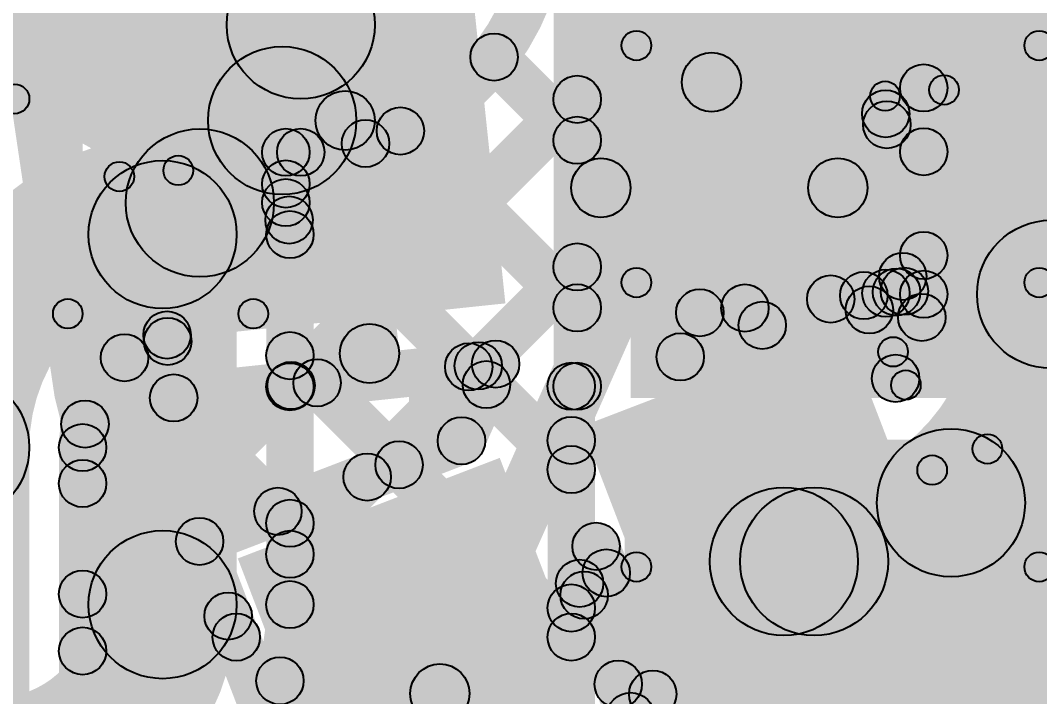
# Model space of a CAD drawing. Header units: millimetres. Extents: x -2.17 to 2.17, y -2.17 to 2.17.
# Drawn here: x -0.837 to -0.6649, y -0.215 to -0.1009 of the extents above; entities that cross this region are included whole.
import ezdxf

# ---------------------------------------------------------------- set-up
doc = ezdxf.new("R2010")
doc.units = ezdxf.units.MM
doc.header["$MEASUREMENT"] = 0
for name, color, linetype in [('BottomLayer', 5, 'Continuous'), ('BottomOverlay', 54, 'Continuous'), ('BottomPaste', 16, 'Continuous'), ('BottomSolder', 6, 'Continuous'), ('Mechanical2', 216, 'Continuous'), ('TopLayer', 1, 'Continuous'), ('TopOverlay', 2, 'Continuous'), ('TopPaste', 8, 'Continuous'), ('TopSolder', 216, 'Continuous')]:
    doc.layers.add(name, color=color, linetype=linetype)

# ---------------------------------------------------------------- blocks, each defined once
blk = doc.blocks.new('WS2812B_M____2')
at = {"layer": 'TopLayer'}
for points in [[(-0.09409, 0.05079), (-0.03504, 0.05079), (-0.03504, 0.01142), (-0.09409, 0.01142)], [(-0.09409, -0.01142), (-0.03504, -0.01142), (-0.03504, -0.05079), (-0.09409, -0.05079)]]:
    blk.add_hatch(color=1, dxfattribs=at).paths.add_polyline_path(points)
at = {"layer": 'TopOverlay'}
h = blk.add_hatch(color=2, dxfattribs=at)
edge = h.paths.add_edge_path()
edge.add_arc((-0.07, 0.07), 0.0025, 0, 360)
h = blk.add_hatch(color=2, dxfattribs=at)
edge = h.paths.add_edge_path()
edge.add_arc((-0.07, 0.07), 0.0025, 0, 360)
for points in [[(-0.07, 0.0675), (-0.07, 0.0725), (0.07, 0.0725), (0.07, 0.0675)], [(-0.0675, 0.06), (-0.0725, 0.06), (-0.0725, 0.07), (-0.0675, 0.07)]]:
    blk.add_hatch(color=2, dxfattribs=at).paths.add_polyline_path(points)
h = blk.add_hatch(color=2, dxfattribs=at)
edge = h.paths.add_edge_path()
edge.add_arc((-0.091, 0.061), 0.0025, 0, 360)
h = blk.add_hatch(color=2, dxfattribs=at)
edge = h.paths.add_edge_path()
edge.add_arc((-0.085, 0.061), 0.0025, 0, 360)
h = blk.add_hatch(color=2, dxfattribs=at)
edge = h.paths.add_edge_path()
edge.add_arc((-0.07, 0.06), 0.0025, 0, 360)
at = {"layer": 'TopPaste'}
for points in [[(-0.09409, 0.05079), (-0.03504, 0.05079), (-0.03504, 0.01142), (-0.09409, 0.01142)], [(-0.09409, -0.01142), (-0.03504, -0.01142), (-0.03504, -0.05079), (-0.09409, -0.05079)]]:
    blk.add_hatch(color=8, dxfattribs=at).paths.add_polyline_path(points)
at = {"layer": 'TopSolder'}
for points in [[(-0.09809, 0.05479), (-0.03104, 0.05479), (-0.03104, 0.00742), (-0.09809, 0.00742)], [(-0.09809, -0.00742), (-0.03104, -0.00742), (-0.03104, -0.05479), (-0.09809, -0.05479)]]:
    blk.add_hatch(color=216, dxfattribs=at).paths.add_polyline_path(points)
at = {"layer": 'TopOverlay', "const_width": 0.005}
blk.add_lwpolyline([(-0.085, 0.061, 1), (-0.091, 0.061, 1)], format="xyb", close=True, dxfattribs=at)
at = {"layer": 'TopOverlay'}
for centre in [(-0.07, 0.07), (-0.07, 0.07), (-0.091, 0.061), (-0.085, 0.061), (-0.07, 0.06)]:
    blk.add_circle(centre, 0.0025, dxfattribs=at)
blk = doc.blocks.new('WS2812B_M____244')
at = {"layer": 'TopLayer'}
for points in [[(-0.09409, 0.05079), (-0.03504, 0.05079), (-0.03504, 0.01142), (-0.09409, 0.01142)], [(0.03504, 0.05079), (0.09409, 0.05079), (0.09409, 0.01142), (0.03504, 0.01142)], [(-0.09409, -0.01142), (-0.03504, -0.01142), (-0.03504, -0.05079), (-0.09409, -0.05079)], [(0.03504, -0.01142), (0.09409, -0.01142), (0.09409, -0.05079), (0.03504, -0.05079)]]:
    blk.add_hatch(color=1, dxfattribs=at).paths.add_polyline_path(points)
at = {"layer": 'TopOverlay'}
h = blk.add_hatch(color=2, dxfattribs=at)
edge = h.paths.add_edge_path()
edge.add_arc((-0.07, 0.07), 0.0025, 0, 360)
h = blk.add_hatch(color=2, dxfattribs=at)
edge = h.paths.add_edge_path()
edge.add_arc((-0.07, 0.07), 0.0025, 0, 360)
for points in [[(-0.07, 0.0675), (-0.07, 0.0725), (0.07, 0.0725), (0.07, 0.0675)], [(-0.0675, 0.06), (-0.0725, 0.06), (-0.0725, 0.07), (-0.0675, 0.07)], [(0.0725, 0.06), (0.0675, 0.06), (0.0675, 0.07), (0.0725, 0.07)], [(-0.0675, -0.07), (-0.0725, -0.07), (-0.0725, -0.06), (-0.0675, -0.06)], [(0.0725, -0.07), (0.0675, -0.07), (0.0675, -0.06), (0.0725, -0.06)], [(-0.07, -0.0725), (-0.07, -0.0675), (0.07, -0.0675), (0.07, -0.0725)]]:
    blk.add_hatch(color=2, dxfattribs=at).paths.add_polyline_path(points)
h = blk.add_hatch(color=2, dxfattribs=at)
edge = h.paths.add_edge_path()
edge.add_arc((0.07, 0.07), 0.0025, 0, 360)
h = blk.add_hatch(color=2, dxfattribs=at)
edge = h.paths.add_edge_path()
edge.add_arc((0.07, 0.07), 0.0025, 0, 360)
h = blk.add_hatch(color=2, dxfattribs=at)
edge = h.paths.add_edge_path()
edge.add_arc((-0.091, 0.061), 0.0025, 0, 360)
h = blk.add_hatch(color=2, dxfattribs=at)
edge = h.paths.add_edge_path()
edge.add_arc((-0.085, 0.061), 0.0025, 0, 360)
h = blk.add_hatch(color=2, dxfattribs=at)
edge = h.paths.add_edge_path()
edge.add_arc((-0.07, 0.06), 0.0025, 0, 360)
h = blk.add_hatch(color=2, dxfattribs=at)
edge = h.paths.add_edge_path()
edge.add_arc((0.07, 0.06), 0.0025, 0, 360)
h = blk.add_hatch(color=2, dxfattribs=at)
edge = h.paths.add_edge_path()
edge.add_arc((-0.07, -0.06), 0.0025, 0, 360)
h = blk.add_hatch(color=2, dxfattribs=at)
edge = h.paths.add_edge_path()
edge.add_arc((0.07, -0.06), 0.0025, 0, 360)
h = blk.add_hatch(color=2, dxfattribs=at)
edge = h.paths.add_edge_path()
edge.add_arc((-0.07, -0.07), 0.0025, 0, 360)
h = blk.add_hatch(color=2, dxfattribs=at)
edge = h.paths.add_edge_path()
edge.add_arc((-0.07, -0.07), 0.0025, 0, 360)
h = blk.add_hatch(color=2, dxfattribs=at)
edge = h.paths.add_edge_path()
edge.add_arc((0.07, -0.07), 0.0025, 0, 360)
h = blk.add_hatch(color=2, dxfattribs=at)
edge = h.paths.add_edge_path()
edge.add_arc((0.07, -0.07), 0.0025, 0, 360)
at = {"layer": 'TopPaste'}
for points in [[(-0.09409, 0.05079), (-0.03504, 0.05079), (-0.03504, 0.01142), (-0.09409, 0.01142)], [(0.03504, 0.05079), (0.09409, 0.05079), (0.09409, 0.01142), (0.03504, 0.01142)], [(-0.09409, -0.01142), (-0.03504, -0.01142), (-0.03504, -0.05079), (-0.09409, -0.05079)], [(0.03504, -0.01142), (0.09409, -0.01142), (0.09409, -0.05079), (0.03504, -0.05079)]]:
    blk.add_hatch(color=8, dxfattribs=at).paths.add_polyline_path(points)
at = {"layer": 'TopSolder'}
for points in [[(-0.09809, 0.05479), (-0.03104, 0.05479), (-0.03104, 0.00742), (-0.09809, 0.00742)], [(0.03104, 0.05479), (0.09809, 0.05479), (0.09809, 0.00742), (0.03104, 0.00742)], [(-0.09809, -0.00742), (-0.03104, -0.00742), (-0.03104, -0.05479), (-0.09809, -0.05479)], [(0.03104, -0.00742), (0.09809, -0.00742), (0.09809, -0.05479), (0.03104, -0.05479)]]:
    blk.add_hatch(color=216, dxfattribs=at).paths.add_polyline_path(points)
at = {"layer": 'TopOverlay', "const_width": 0.005}
blk.add_lwpolyline([(-0.085, 0.061, 1), (-0.091, 0.061, 1)], format="xyb", close=True, dxfattribs=at)
at = {"layer": 'TopOverlay'}
for centre in [(-0.07, 0.07), (-0.07, 0.07), (0.07, 0.07), (0.07, 0.07), (-0.091, 0.061), (-0.085, 0.061), (-0.07, 0.06), (0.07, 0.06), (-0.07, -0.06), (0.07, -0.06), (-0.07, -0.07), (-0.07, -0.07), (0.07, -0.07), (0.07, -0.07)]:
    blk.add_circle(centre, 0.0025, dxfattribs=at)
blk = doc.blocks.new('HCB1005MF_100T25_B_274')
at = {"layer": 'BottomLayer'}
for points in [[(-0.02756, 0.01181), (-0.00787, 0.01181), (-0.00787, -0.01181), (-0.02756, -0.01181)], [(0.00787, 0.01181), (0.02756, 0.01181), (0.02756, -0.01181), (0.00787, -0.01181)]]:
    blk.add_hatch(color=5, dxfattribs=at).paths.add_polyline_path(points)
at = {"layer": 'BottomOverlay'}
h = blk.add_hatch(color=54, dxfattribs=at)
edge = h.paths.add_edge_path()
edge.add_arc((-0.03108, 0.016), 0.0025, 0, 360)
h = blk.add_hatch(color=54, dxfattribs=at)
edge = h.paths.add_edge_path()
edge.add_arc((-0.03108, 0.016), 0.0025, 0, 360)
for points in [[(-0.03108, 0.0135), (-0.03108, 0.0185), (0.03128, 0.0185), (0.03128, 0.0135)], [(-0.03358, 0.016), (-0.02858, 0.016), (-0.02858, -0.01531), (-0.03358, -0.01531)], [(0.02878, 0.016), (0.03378, 0.016), (0.03378, -0.01531), (0.02878, -0.01531)], [(-0.03108, -0.01781), (-0.03108, -0.01281), (0.03128, -0.01281), (0.03128, -0.01781)]]:
    blk.add_hatch(color=54, dxfattribs=at).paths.add_polyline_path(points)
h = blk.add_hatch(color=54, dxfattribs=at)
edge = h.paths.add_edge_path()
edge.add_arc((0.03128, 0.016), 0.0025, 0, 360)
h = blk.add_hatch(color=54, dxfattribs=at)
edge = h.paths.add_edge_path()
edge.add_arc((0.03128, 0.016), 0.0025, 0, 360)
h = blk.add_hatch(color=54, dxfattribs=at)
edge = h.paths.add_edge_path()
edge.add_arc((-0.03108, -0.01531), 0.0025, 0, 360)
h = blk.add_hatch(color=54, dxfattribs=at)
edge = h.paths.add_edge_path()
edge.add_arc((-0.03108, -0.01531), 0.0025, 0, 360)
h = blk.add_hatch(color=54, dxfattribs=at)
edge = h.paths.add_edge_path()
edge.add_arc((0.03128, -0.01531), 0.0025, 0, 360)
h = blk.add_hatch(color=54, dxfattribs=at)
edge = h.paths.add_edge_path()
edge.add_arc((0.03128, -0.01531), 0.0025, 0, 360)
at = {"layer": 'BottomPaste'}
for points in [[(-0.02756, 0.01181), (-0.00787, 0.01181), (-0.00787, -0.01181), (-0.02756, -0.01181)], [(0.00787, 0.01181), (0.02756, 0.01181), (0.02756, -0.01181), (0.00787, -0.01181)]]:
    blk.add_hatch(color=16, dxfattribs=at).paths.add_polyline_path(points)
at = {"layer": 'BottomSolder'}
for points in [[(-0.03156, 0.01581), (-0.00387, 0.01581), (-0.00387, -0.01581), (-0.03156, -0.01581)], [(0.00387, 0.01581), (0.03156, 0.01581), (0.03156, -0.01581), (0.00387, -0.01581)]]:
    blk.add_hatch(color=6, dxfattribs=at).paths.add_polyline_path(points)
at = {"layer": 'BottomOverlay'}
for centre in [(-0.03108, 0.016), (-0.03108, 0.016), (0.03128, 0.016), (0.03128, 0.016), (-0.03108, -0.01531), (-0.03108, -0.01531), (0.03128, -0.01531), (0.03128, -0.01531)]:
    blk.add_circle(centre, 0.0025, dxfattribs=at)
blk = doc.blocks.new('C__0402_B_445')
at = {"layer": 'BottomLayer'}
for points in [[(-0.0095, 0.0125), (-0.0095, -0.0125), (-0.0275, -0.0125), (-0.0275, 0.0125)], [(0.0275, 0.0125), (0.0275, -0.0125), (0.0095, -0.0125), (0.0095, 0.0125)]]:
    blk.add_hatch(color=5, dxfattribs=at).paths.add_polyline_path(points)
at = {"layer": 'BottomOverlay'}
h = blk.add_hatch(color=54, dxfattribs=at)
edge = h.paths.add_edge_path()
edge.add_arc((-0.031, 0.016), 0.0025, 0, 360)
h = blk.add_hatch(color=54, dxfattribs=at)
edge = h.paths.add_edge_path()
edge.add_arc((-0.031, 0.016), 0.0025, 0, 360)
for points in [[(-0.031, 0.0135), (-0.031, 0.0185), (-0.011, 0.0185), (-0.011, 0.0135)], [(0.011, 0.0135), (0.011, 0.0185), (0.031, 0.0185), (0.031, 0.0135)], [(-0.0335, 0.016), (-0.0285, 0.016), (-0.0285, -0.016), (-0.0335, -0.016)], [(0.0285, 0.016), (0.0335, 0.016), (0.0335, -0.016), (0.0285, -0.016)], [(-0.031, -0.0185), (-0.031, -0.0135), (-0.011, -0.0135), (-0.011, -0.0185)], [(0.011, -0.0185), (0.011, -0.0135), (0.031, -0.0135), (0.031, -0.0185)]]:
    blk.add_hatch(color=54, dxfattribs=at).paths.add_polyline_path(points)
h = blk.add_hatch(color=54, dxfattribs=at)
edge = h.paths.add_edge_path()
edge.add_arc((-0.011, 0.016), 0.0025, 0, 360)
h = blk.add_hatch(color=54, dxfattribs=at)
edge = h.paths.add_edge_path()
edge.add_arc((0.011, 0.016), 0.0025, 0, 360)
h = blk.add_hatch(color=54, dxfattribs=at)
edge = h.paths.add_edge_path()
edge.add_arc((0.031, 0.016), 0.0025, 0, 360)
h = blk.add_hatch(color=54, dxfattribs=at)
edge = h.paths.add_edge_path()
edge.add_arc((0.031, 0.016), 0.0025, 0, 360)
h = blk.add_hatch(color=54, dxfattribs=at)
edge = h.paths.add_edge_path()
edge.add_arc((-0.031, -0.016), 0.0025, 0, 360)
h = blk.add_hatch(color=54, dxfattribs=at)
edge = h.paths.add_edge_path()
edge.add_arc((-0.031, -0.016), 0.0025, 0, 360)
h = blk.add_hatch(color=54, dxfattribs=at)
edge = h.paths.add_edge_path()
edge.add_arc((-0.011, -0.016), 0.0025, 0, 360)
h = blk.add_hatch(color=54, dxfattribs=at)
edge = h.paths.add_edge_path()
edge.add_arc((0.011, -0.016), 0.0025, 0, 360)
h = blk.add_hatch(color=54, dxfattribs=at)
edge = h.paths.add_edge_path()
edge.add_arc((0.031, -0.016), 0.0025, 0, 360)
h = blk.add_hatch(color=54, dxfattribs=at)
edge = h.paths.add_edge_path()
edge.add_arc((0.031, -0.016), 0.0025, 0, 360)
at = {"layer": 'BottomPaste'}
for points in [[(-0.0095, 0.0125), (-0.0095, -0.0125), (-0.0275, -0.0125), (-0.0275, 0.0125)], [(0.0275, 0.0125), (0.0275, -0.0125), (0.0095, -0.0125), (0.0095, 0.0125)]]:
    blk.add_hatch(color=16, dxfattribs=at).paths.add_polyline_path(points)
at = {"layer": 'BottomSolder'}
for points in [[(-0.00714, 0.01486), (-0.00714, -0.01486), (-0.02986, -0.01486), (-0.02986, 0.01486)], [(0.02986, 0.01486), (0.02986, -0.01486), (0.00714, -0.01486), (0.00714, 0.01486)]]:
    blk.add_hatch(color=6, dxfattribs=at).paths.add_polyline_path(points)
at = {"layer": 'BottomOverlay'}
for centre in [(-0.031, 0.016), (-0.031, 0.016), (-0.011, 0.016), (0.011, 0.016), (0.031, 0.016), (0.031, 0.016), (-0.031, -0.016), (-0.031, -0.016), (-0.011, -0.016), (0.011, -0.016), (0.031, -0.016), (0.031, -0.016)]:
    blk.add_circle(centre, 0.0025, dxfattribs=at)
blk = doc.blocks.new('C__0805_B_459')
at = {"layer": 'BottomLayer'}
for points in [[(-0.06, 0.03), (-0.02, 0.03), (-0.02, -0.03), (-0.06, -0.03)], [(0.02, 0.03), (0.06, 0.03), (0.06, -0.03), (0.02, -0.03)]]:
    blk.add_hatch(color=5, dxfattribs=at).paths.add_polyline_path(points)
at = {"layer": 'BottomOverlay'}
h = blk.add_hatch(color=54, dxfattribs=at)
edge = h.paths.add_edge_path()
edge.add_arc((-0.064, 0.034), 0.0025, 0, 360)
h = blk.add_hatch(color=54, dxfattribs=at)
edge = h.paths.add_edge_path()
edge.add_arc((-0.064, 0.034), 0.0025, 0, 360)
for points in [[(-0.024, 0.0365), (-0.024, 0.0315), (-0.064, 0.0315), (-0.064, 0.0365)], [(0.064, 0.0365), (0.064, 0.0315), (0.024, 0.0315), (0.024, 0.0365)], [(-0.0615, -0.034), (-0.0665, -0.034), (-0.0665, 0.034), (-0.0615, 0.034)], [(0.0665, -0.034), (0.0615, -0.034), (0.0615, 0.034), (0.0665, 0.034)], [(-0.024, -0.0315), (-0.024, -0.0365), (-0.064, -0.0365), (-0.064, -0.0315)], [(0.064, -0.0315), (0.064, -0.0365), (0.024, -0.0365), (0.024, -0.0315)]]:
    blk.add_hatch(color=54, dxfattribs=at).paths.add_polyline_path(points)
h = blk.add_hatch(color=54, dxfattribs=at)
edge = h.paths.add_edge_path()
edge.add_arc((-0.024, 0.034), 0.0025, 0, 360)
h = blk.add_hatch(color=54, dxfattribs=at)
edge = h.paths.add_edge_path()
edge.add_arc((0.024, 0.034), 0.0025, 0, 360)
h = blk.add_hatch(color=54, dxfattribs=at)
edge = h.paths.add_edge_path()
edge.add_arc((0.064, 0.034), 0.0025, 0, 360)
h = blk.add_hatch(color=54, dxfattribs=at)
edge = h.paths.add_edge_path()
edge.add_arc((0.064, 0.034), 0.0025, 0, 360)
h = blk.add_hatch(color=54, dxfattribs=at)
edge = h.paths.add_edge_path()
edge.add_arc((-0.064, -0.034), 0.0025, 0, 360)
h = blk.add_hatch(color=54, dxfattribs=at)
edge = h.paths.add_edge_path()
edge.add_arc((-0.064, -0.034), 0.0025, 0, 360)
h = blk.add_hatch(color=54, dxfattribs=at)
edge = h.paths.add_edge_path()
edge.add_arc((-0.024, -0.034), 0.0025, 0, 360)
h = blk.add_hatch(color=54, dxfattribs=at)
edge = h.paths.add_edge_path()
edge.add_arc((0.024, -0.034), 0.0025, 0, 360)
h = blk.add_hatch(color=54, dxfattribs=at)
edge = h.paths.add_edge_path()
edge.add_arc((0.064, -0.034), 0.0025, 0, 360)
h = blk.add_hatch(color=54, dxfattribs=at)
edge = h.paths.add_edge_path()
edge.add_arc((0.064, -0.034), 0.0025, 0, 360)
at = {"layer": 'BottomPaste'}
for points in [[(-0.06, 0.03), (-0.02, 0.03), (-0.02, -0.03), (-0.06, -0.03)], [(0.02, 0.03), (0.06, 0.03), (0.06, -0.03), (0.02, -0.03)]]:
    blk.add_hatch(color=16, dxfattribs=at).paths.add_polyline_path(points)
at = {"layer": 'BottomSolder'}
for points in [[(-0.06276, 0.03276), (-0.01724, 0.03276), (-0.01724, -0.03276), (-0.06276, -0.03276)], [(0.01724, 0.03276), (0.06276, 0.03276), (0.06276, -0.03276), (0.01724, -0.03276)]]:
    blk.add_hatch(color=6, dxfattribs=at).paths.add_polyline_path(points)
at = {"layer": 'BottomOverlay'}
for centre in [(-0.064, 0.034), (-0.064, 0.034), (-0.024, 0.034), (0.024, 0.034), (0.064, 0.034), (0.064, 0.034), (-0.064, -0.034), (-0.064, -0.034), (-0.024, -0.034), (0.024, -0.034), (0.064, -0.034), (0.064, -0.034)]:
    blk.add_circle(centre, 0.0025, dxfattribs=at)

msp = doc.modelspace()

# ---------------------------------------------------------------- hatches: boundary and pattern name
at = {"layer": 'BottomLayer'}
for points in [[(-0.854, -0.11411), (-0.854, -0.08911), (-0.78968, -0.08911), (-0.78968, -0.11411)], [(-0.739, -0.16261), (-0.747, -0.16261), (-0.747, -0.0951), (-0.739, -0.0951)], [(-0.739, -0.16261), (-0.747, -0.16261), (-0.747, -0.0951), (-0.739, -0.0951)], [(-0.734, -0.16461), (-0.386, -0.16461), (-0.386, -0.09561), (-0.734, -0.09561)], [(-0.75987, -0.10987), (-0.75421, -0.10422), (-0.74017, -0.11826), (-0.74583, -0.12392)], [(-0.78867, -0.16551), (-0.79433, -0.15985), (-0.74583, -0.11135), (-0.74017, -0.11701)], [(-0.77568, -0.12235), (-0.77003, -0.11669), (-0.74017, -0.14654), (-0.74583, -0.1522)], [(-0.78881, -0.13736), (-0.79447, -0.13171), (-0.78156, -0.1188), (-0.77591, -0.12446)], [(-0.78819, -0.1316), (-0.79619, -0.1316), (-0.79619, -0.12311), (-0.78819, -0.12311)], [(-0.739, -0.1341), (-0.739, -0.1241), (-0.699, -0.1241), (-0.699, -0.1341)], [(-0.79502, -0.1313), (-0.78936, -0.12564), (-0.74117, -0.17383), (-0.74683, -0.17948)], [(-0.8005, -0.19946), (-0.8255, -0.19946), (-0.8255, -0.137), (-0.8005, -0.137)], [(-0.7875, -0.19946), (-0.7955, -0.19946), (-0.7955, -0.137), (-0.7875, -0.137)], [(-0.78867, -0.19379), (-0.79433, -0.18813), (-0.74583, -0.13963), (-0.74017, -0.14529)], [(-0.79433, -0.16027), (-0.78867, -0.15461), (-0.74117, -0.20211), (-0.74683, -0.20777)], [(-0.74, -0.2405), (-0.748, -0.2405), (-0.748, -0.16261), (-0.74, -0.16261)], [(-0.79835, -0.23175), (-0.804, -0.22609), (-0.74683, -0.16892), (-0.74117, -0.17458)], [(-0.735, -0.281), (-0.504, -0.281), (-0.504, -0.17161), (-0.735, -0.17161)], [(-0.79433, -0.18855), (-0.78867, -0.1829), (-0.74117, -0.2304), (-0.74683, -0.23605)], [(-0.78164, -0.24333), (-0.7873, -0.23767), (-0.74683, -0.1972), (-0.74117, -0.20286)], [(-0.79602, -0.21515), (-0.79036, -0.20949), (-0.76218, -0.23767), (-0.76784, -0.24333)]]:
    msp.add_hatch(color=5, dxfattribs=at).paths.add_polyline_path(points)
h = msp.add_hatch(color=5, dxfattribs=at)
edge = h.paths.add_edge_path()
edge.add_arc((-0.78968, -0.10161), 0.0125, 0, 360)
h = msp.add_hatch(color=5, dxfattribs=at)
edge = h.paths.add_edge_path()
edge.add_arc((-0.78968, -0.10161), 0.0125, 0, 360)
h = msp.add_hatch(color=5, dxfattribs=at)
edge = h.paths.add_edge_path()
edge.add_arc((-0.75704, -0.10704), 0.004, 0, 360)
h = msp.add_hatch(color=5, dxfattribs=at)
edge = h.paths.add_edge_path()
edge.add_arc((-0.743, -0.11418), 0.004, 0, 360)
h = msp.add_hatch(color=5, dxfattribs=at)
edge = h.paths.add_edge_path()
edge.add_arc((-0.77285, -0.11952), 0.004, 0, 360)
h = msp.add_hatch(color=5, dxfattribs=at)
edge = h.paths.add_edge_path()
edge.add_arc((-0.77874, -0.12163), 0.004, 0, 360)
h = msp.add_hatch(color=5, dxfattribs=at)
edge = h.paths.add_edge_path()
edge.add_arc((-0.743, -0.12109), 0.004, 0, 360)
h = msp.add_hatch(color=5, dxfattribs=at)
edge = h.paths.add_edge_path()
edge.add_arc((-0.79219, -0.12311), 0.004, 0, 360)
h = msp.add_hatch(color=5, dxfattribs=at)
edge = h.paths.add_edge_path()
edge.add_arc((-0.78968, -0.12311), 0.004, 0, 360)
h = msp.add_hatch(color=5, dxfattribs=at)
edge = h.paths.add_edge_path()
edge.add_arc((-0.813, -0.137), 0.0125, 0, 360)
h = msp.add_hatch(color=5, dxfattribs=at)
edge = h.paths.add_edge_path()
edge.add_arc((-0.79219, -0.12847), 0.004, 0, 360)
h = msp.add_hatch(color=5, dxfattribs=at)
edge = h.paths.add_edge_path()
edge.add_arc((-0.739, -0.1291), 0.005, 0, 360)
h = msp.add_hatch(color=5, dxfattribs=at)
edge = h.paths.add_edge_path()
edge.add_arc((-0.699, -0.1291), 0.005, 0, 360)
h = msp.add_hatch(color=5, dxfattribs=at)
edge = h.paths.add_edge_path()
edge.add_arc((-0.79219, -0.1316), 0.004, 0, 360)
h = msp.add_hatch(color=5, dxfattribs=at)
edge = h.paths.add_edge_path()
edge.add_arc((-0.79219, -0.1316), 0.004, 0, 360)
h = msp.add_hatch(color=5, dxfattribs=at)
edge = h.paths.add_edge_path()
edge.add_arc((-0.79164, -0.13454), 0.004, 0, 360)
h = msp.add_hatch(color=5, dxfattribs=at)
edge = h.paths.add_edge_path()
edge.add_arc((-0.7915, -0.137), 0.004, 0, 360)
h = msp.add_hatch(color=5, dxfattribs=at)
edge = h.paths.add_edge_path()
edge.add_arc((-0.7915, -0.137), 0.004, 0, 360)
h = msp.add_hatch(color=5, dxfattribs=at)
edge = h.paths.add_edge_path()
edge.add_arc((-0.743, -0.14246), 0.004, 0, 360)
h = msp.add_hatch(color=5, dxfattribs=at)
edge = h.paths.add_edge_path()
edge.add_arc((-0.743, -0.14937), 0.004, 0, 360)
h = msp.add_hatch(color=5, dxfattribs=at)
edge = h.paths.add_edge_path()
edge.add_arc((-0.7915, -0.15744), 0.004, 0, 360)
h = msp.add_hatch(color=5, dxfattribs=at)
edge = h.paths.add_edge_path()
edge.add_arc((-0.7915, -0.16268), 0.004, 0, 360)
h = msp.add_hatch(color=5, dxfattribs=at)
edge = h.paths.add_edge_path()
edge.add_arc((-0.744, -0.16261), 0.004, 0, 360)
h = msp.add_hatch(color=5, dxfattribs=at)
edge = h.paths.add_edge_path()
edge.add_arc((-0.743, -0.16261), 0.004, 0, 360)
h = msp.add_hatch(color=5, dxfattribs=at)
edge = h.paths.add_edge_path()
edge.add_arc((-0.743, -0.16261), 0.004, 0, 360)
h = msp.add_hatch(color=5, dxfattribs=at)
edge = h.paths.add_edge_path()
edge.add_arc((-0.744, -0.17175), 0.004, 0, 360)
h = msp.add_hatch(color=5, dxfattribs=at)
edge = h.paths.add_edge_path()
edge.add_arc((-0.744, -0.17666), 0.004, 0, 360)
h = msp.add_hatch(color=5, dxfattribs=at)
edge = h.paths.add_edge_path()
edge.add_arc((-0.7915, -0.18573), 0.004, 0, 360)
h = msp.add_hatch(color=5, dxfattribs=at)
edge = h.paths.add_edge_path()
edge.add_arc((-0.813, -0.19946), 0.0125, 0, 360)
h = msp.add_hatch(color=5, dxfattribs=at)
edge = h.paths.add_edge_path()
edge.add_arc((-0.813, -0.19946), 0.0125, 0, 360)
h = msp.add_hatch(color=5, dxfattribs=at)
edge = h.paths.add_edge_path()
edge.add_arc((-0.7915, -0.19096), 0.004, 0, 360)
h = msp.add_hatch(color=5, dxfattribs=at)
edge = h.paths.add_edge_path()
edge.add_arc((-0.7915, -0.19946), 0.004, 0, 360)
h = msp.add_hatch(color=5, dxfattribs=at)
edge = h.paths.add_edge_path()
edge.add_arc((-0.7915, -0.19946), 0.004, 0, 360)
h = msp.add_hatch(color=5, dxfattribs=at)
edge = h.paths.add_edge_path()
edge.add_arc((-0.744, -0.20003), 0.004, 0, 360)
h = msp.add_hatch(color=5, dxfattribs=at)
edge = h.paths.add_edge_path()
edge.add_arc((-0.744, -0.20494), 0.004, 0, 360)
h = msp.add_hatch(color=5, dxfattribs=at)
edge = h.paths.add_edge_path()
edge.add_arc((-0.79319, -0.21232), 0.004, 0, 360)
at = {"layer": 'TopLayer'}
for points in [[(-0.6805, -0.14708), (-0.6885, -0.14708), (-0.6885, -0.05365), (-0.6805, -0.05365)], [(-0.6505, -0.14708), (-0.6755, -0.14708), (-0.6755, -0.05365), (-0.6505, -0.05365)], [(-0.6998, -0.07036), (-0.69184, -0.06952), (-0.68379, -0.14616), (-0.69174, -0.14699)], [(-0.79129, -0.07897), (-0.78134, -0.07792), (-0.77721, -0.11724), (-0.78716, -0.11828)], [(-0.79787, -0.1405), (-0.81555, -0.12282), (-0.80165, -0.10892), (-0.78397, -0.1266)], [(-0.76161, -0.21651), (-0.77074, -0.21245), (-0.72489, -0.10923), (-0.71575, -0.11329)], [(-0.68789, -0.12129), (-0.69355, -0.11564), (-0.68733, -0.10942), (-0.68167, -0.11508)], [(-0.69374, -0.11943), (-0.68809, -0.11378), (-0.68167, -0.12019), (-0.68733, -0.12585)], [(-0.78716, -0.11828), (-0.77721, -0.11724), (-0.77308, -0.15655), (-0.78302, -0.15759)], [(-0.6852, -0.14689), (-0.69086, -0.14123), (-0.68733, -0.1377), (-0.68167, -0.14336)], [(-0.69419, -0.15127), (-0.69503, -0.14332), (-0.68818, -0.1426), (-0.68735, -0.15055)], [(-0.68804, -0.14973), (-0.6937, -0.14407), (-0.69086, -0.14123), (-0.6852, -0.14689)], [(-0.72417, -0.16137), (-0.72704, -0.1539), (-0.70162, -0.14415), (-0.69876, -0.15161)], [(-0.72188, -0.15418), (-0.72272, -0.14623), (-0.70061, -0.1439), (-0.69977, -0.15186)], [(-0.69977, -0.15186), (-0.70061, -0.1439), (-0.69503, -0.14332), (-0.69419, -0.15127)], [(-0.69085, -0.15254), (-0.69651, -0.14688), (-0.6937, -0.14407), (-0.68804, -0.14973)], [(-0.69192, -0.14954), (-0.68626, -0.14388), (-0.682, -0.14815), (-0.68765, -0.15381)], [(-0.69834, -0.14873), (-0.69087, -0.14586), (-0.68551, -0.15984), (-0.69298, -0.16271)], [(-0.71751, -0.15223), (-0.71186, -0.14658), (-0.70894, -0.14949), (-0.71459, -0.15515)], [(-0.72195, -0.15926), (-0.72926, -0.15601), (-0.72596, -0.14858), (-0.71865, -0.15183)], [(-0.82327, -0.17182), (-0.82893, -0.16617), (-0.81496, -0.1522), (-0.80931, -0.15786)], [(-0.81623, -0.15437), (-0.80827, -0.15354), (-0.80716, -0.16415), (-0.81511, -0.16499)], [(-0.82226, -0.16062), (-0.8166, -0.15496), (-0.79069, -0.18088), (-0.79635, -0.18653)], [(-0.81072, -0.16855), (-0.81155, -0.16059), (-0.7572, -0.15488), (-0.75637, -0.16283)], [(-0.77564, -0.18075), (-0.78129, -0.1751), (-0.76253, -0.15633), (-0.75687, -0.16199)], [(-0.76415, -0.16216), (-0.75849, -0.1565), (-0.7555, -0.1595), (-0.76116, -0.16516)], [(-0.75889, -0.17344), (-0.7662, -0.17019), (-0.76044, -0.15723), (-0.75313, -0.16048)], [(-0.82367, -0.20051), (-0.82933, -0.19485), (-0.79413, -0.15966), (-0.78848, -0.16531)], [(-0.78975, -0.16485), (-0.78409, -0.15919), (-0.77025, -0.17303), (-0.77591, -0.17869)], [(-0.80533, -0.19252), (-0.8082, -0.18505), (-0.76397, -0.16808), (-0.76111, -0.17555)], [(-0.67989, -0.19477), (-0.67989, -0.16977), (-0.6067, -0.16977), (-0.6067, -0.19477)], [(-0.8355, -0.24139), (-0.8605, -0.24139), (-0.8605, -0.17295), (-0.8355, -0.17295)], [(-0.8225, -0.24139), (-0.8305, -0.24139), (-0.8305, -0.17295), (-0.8225, -0.17295)], [(-0.82933, -0.18184), (-0.82367, -0.17618), (-0.79773, -0.20212), (-0.80339, -0.20778)], [(-0.7081, -0.20469), (-0.7081, -0.17969), (-0.703, -0.17969), (-0.703, -0.20469)], [(-0.8105, -0.19022), (-0.80303, -0.18736), (-0.77541, -0.25929), (-0.78288, -0.26216)], [(-0.73894, -0.1975), (-0.74625, -0.19425), (-0.74347, -0.188), (-0.73616, -0.19124)], [(-0.74355, -0.19105), (-0.73608, -0.18819), (-0.71734, -0.237), (-0.72481, -0.23987)], [(-0.739, -0.20069), (-0.74466, -0.19503), (-0.74092, -0.19129), (-0.73526, -0.19695)], [(-0.74633, -0.19731), (-0.73886, -0.19444), (-0.72185, -0.23873), (-0.72932, -0.2416)], [(-0.82367, -0.22879), (-0.82933, -0.22313), (-0.80475, -0.19856), (-0.7991, -0.20422)], [(-0.82933, -0.21012), (-0.82367, -0.20446), (-0.78011, -0.24803), (-0.78576, -0.25369)], [(-0.73889, -0.21571), (-0.73324, -0.21005), (-0.72483, -0.21845), (-0.73049, -0.22411)], [(-0.73115, -0.22113), (-0.73681, -0.21547), (-0.73307, -0.21173), (-0.72741, -0.21739)]]:
    msp.add_hatch(color=1, dxfattribs=at).paths.add_polyline_path(points)
h = msp.add_hatch(color=1, dxfattribs=at)
edge = h.paths.add_edge_path()
edge.add_arc((-0.79281, -0.11776), 0.0125, 0, 360)
h = msp.add_hatch(color=1, dxfattribs=at)
edge = h.paths.add_edge_path()
edge.add_arc((-0.79281, -0.11776), 0.0125, 0, 360)
h = msp.add_hatch(color=1, dxfattribs=at)
edge = h.paths.add_edge_path()
edge.add_arc((-0.72032, -0.11126), 0.005, 0, 360)
h = msp.add_hatch(color=1, dxfattribs=at)
edge = h.paths.add_edge_path()
edge.add_arc((-0.6845, -0.11225), 0.004, 0, 360)
h = msp.add_hatch(color=1, dxfattribs=at)
edge = h.paths.add_edge_path()
edge.add_arc((-0.78218, -0.11776), 0.005, 0, 360)
h = msp.add_hatch(color=1, dxfattribs=at)
edge = h.paths.add_edge_path()
edge.add_arc((-0.78218, -0.11776), 0.005, 0, 360)
h = msp.add_hatch(color=1, dxfattribs=at)
edge = h.paths.add_edge_path()
edge.add_arc((-0.69091, -0.11661), 0.004, 0, 360)
h = msp.add_hatch(color=1, dxfattribs=at)
edge = h.paths.add_edge_path()
edge.add_arc((-0.69072, -0.11847), 0.004, 0, 360)
h = msp.add_hatch(color=1, dxfattribs=at)
edge = h.paths.add_edge_path()
edge.add_arc((-0.80671, -0.13166), 0.0125, 0, 360)
h = msp.add_hatch(color=1, dxfattribs=at)
edge = h.paths.add_edge_path()
edge.add_arc((-0.80671, -0.13166), 0.0125, 0, 360)
h = msp.add_hatch(color=1, dxfattribs=at)
edge = h.paths.add_edge_path()
edge.add_arc((-0.6845, -0.12302), 0.004, 0, 360)
h = msp.add_hatch(color=1, dxfattribs=at)
edge = h.paths.add_edge_path()
edge.add_arc((-0.663, -0.14708), 0.0125, 0, 360)
h = msp.add_hatch(color=1, dxfattribs=at)
edge = h.paths.add_edge_path()
edge.add_arc((-0.663, -0.14708), 0.0125, 0, 360)
h = msp.add_hatch(color=1, dxfattribs=at)
edge = h.paths.add_edge_path()
edge.add_arc((-0.6845, -0.14053), 0.004, 0, 360)
h = msp.add_hatch(color=1, dxfattribs=at)
edge = h.paths.add_edge_path()
edge.add_arc((-0.68803, -0.14406), 0.004, 0, 360)
h = msp.add_hatch(color=1, dxfattribs=at)
edge = h.paths.add_edge_path()
edge.add_arc((-0.68803, -0.14406), 0.004, 0, 360)
h = msp.add_hatch(color=1, dxfattribs=at)
edge = h.paths.add_edge_path()
edge.add_arc((-0.68909, -0.14671), 0.004, 0, 360)
h = msp.add_hatch(color=1, dxfattribs=at)
edge = h.paths.add_edge_path()
edge.add_arc((-0.68776, -0.14657), 0.004, 0, 360)
h = msp.add_hatch(color=1, dxfattribs=at)
edge = h.paths.add_edge_path()
edge.add_arc((-0.68776, -0.14657), 0.004, 0, 360)
h = msp.add_hatch(color=1, dxfattribs=at)
edge = h.paths.add_edge_path()
edge.add_arc((-0.70019, -0.14788), 0.004, 0, 360)
h = msp.add_hatch(color=1, dxfattribs=at)
edge = h.paths.add_edge_path()
edge.add_arc((-0.70019, -0.14788), 0.004, 0, 360)
h = msp.add_hatch(color=1, dxfattribs=at)
edge = h.paths.add_edge_path()
edge.add_arc((-0.70019, -0.14788), 0.004, 0, 360)
h = msp.add_hatch(color=1, dxfattribs=at)
edge = h.paths.add_edge_path()
edge.add_arc((-0.69461, -0.14729), 0.004, 0, 360)
h = msp.add_hatch(color=1, dxfattribs=at)
edge = h.paths.add_edge_path()
edge.add_arc((-0.69461, -0.14729), 0.004, 0, 360)
h = msp.add_hatch(color=1, dxfattribs=at)
edge = h.paths.add_edge_path()
edge.add_arc((-0.69461, -0.14729), 0.004, 0, 360)
h = msp.add_hatch(color=1, dxfattribs=at)
edge = h.paths.add_edge_path()
edge.add_arc((-0.69087, -0.1469), 0.004, 0, 360)
h = msp.add_hatch(color=1, dxfattribs=at)
edge = h.paths.add_edge_path()
edge.add_arc((-0.69087, -0.1469), 0.004, 0, 360)
h = msp.add_hatch(color=1, dxfattribs=at)
edge = h.paths.add_edge_path()
edge.add_arc((-0.6845, -0.14708), 0.004, 0, 360)
h = msp.add_hatch(color=1, dxfattribs=at)
edge = h.paths.add_edge_path()
edge.add_arc((-0.6845, -0.14708), 0.004, 0, 360)
h = msp.add_hatch(color=1, dxfattribs=at)
edge = h.paths.add_edge_path()
edge.add_arc((-0.7223, -0.1502), 0.004, 0, 360)
h = msp.add_hatch(color=1, dxfattribs=at)
edge = h.paths.add_edge_path()
edge.add_arc((-0.7223, -0.1502), 0.004, 0, 360)
h = msp.add_hatch(color=1, dxfattribs=at)
edge = h.paths.add_edge_path()
edge.add_arc((-0.71468, -0.1494), 0.004, 0, 360)
h = msp.add_hatch(color=1, dxfattribs=at)
edge = h.paths.add_edge_path()
edge.add_arc((-0.69368, -0.14971), 0.004, 0, 360)
h = msp.add_hatch(color=1, dxfattribs=at)
edge = h.paths.add_edge_path()
edge.add_arc((-0.68482, -0.15098), 0.004, 0, 360)
h = msp.add_hatch(color=1, dxfattribs=at)
edge = h.paths.add_edge_path()
edge.add_arc((-0.71176, -0.15232), 0.004, 0, 360)
h = msp.add_hatch(color=1, dxfattribs=at)
edge = h.paths.add_edge_path()
edge.add_arc((-0.81225, -0.15395), 0.004, 0, 360)
h = msp.add_hatch(color=1, dxfattribs=at)
edge = h.paths.add_edge_path()
edge.add_arc((-0.81225, -0.15395), 0.004, 0, 360)
h = msp.add_hatch(color=1, dxfattribs=at)
edge = h.paths.add_edge_path()
edge.add_arc((-0.81214, -0.15503), 0.004, 0, 360)
h = msp.add_hatch(color=1, dxfattribs=at)
edge = h.paths.add_edge_path()
edge.add_arc((-0.77805, -0.15707), 0.005, 0, 360)
h = msp.add_hatch(color=1, dxfattribs=at)
edge = h.paths.add_edge_path()
edge.add_arc((-0.81943, -0.15779), 0.004, 0, 360)
h = msp.add_hatch(color=1, dxfattribs=at)
edge = h.paths.add_edge_path()
edge.add_arc((-0.75678, -0.15886), 0.004, 0, 360)
h = msp.add_hatch(color=1, dxfattribs=at)
edge = h.paths.add_edge_path()
edge.add_arc((-0.75678, -0.15886), 0.004, 0, 360)
h = msp.add_hatch(color=1, dxfattribs=at)
edge = h.paths.add_edge_path()
edge.add_arc((-0.7256, -0.15764), 0.004, 0, 360)
h = msp.add_hatch(color=1, dxfattribs=at)
edge = h.paths.add_edge_path()
edge.add_arc((-0.7256, -0.15764), 0.004, 0, 360)
h = msp.add_hatch(color=1, dxfattribs=at)
edge = h.paths.add_edge_path()
edge.add_arc((-0.76132, -0.15933), 0.004, 0, 360)
h = msp.add_hatch(color=1, dxfattribs=at)
edge = h.paths.add_edge_path()
edge.add_arc((-0.7597, -0.15916), 0.004, 0, 360)
h = msp.add_hatch(color=1, dxfattribs=at)
edge = h.paths.add_edge_path()
edge.add_arc((-0.78692, -0.16202), 0.004, 0, 360)
h = msp.add_hatch(color=1, dxfattribs=at)
edge = h.paths.add_edge_path()
edge.add_arc((-0.68924, -0.16127), 0.004, 0, 360)
h = msp.add_hatch(color=1, dxfattribs=at)
edge = h.paths.add_edge_path()
edge.add_arc((-0.68924, -0.16127), 0.004, 0, 360)
h = msp.add_hatch(color=1, dxfattribs=at)
edge = h.paths.add_edge_path()
edge.add_arc((-0.79131, -0.16248), 0.004, 0, 360)
h = msp.add_hatch(color=1, dxfattribs=at)
edge = h.paths.add_edge_path()
edge.add_arc((-0.75833, -0.16233), 0.004, 0, 360)
h = msp.add_hatch(color=1, dxfattribs=at)
edge = h.paths.add_edge_path()
edge.add_arc((-0.848, -0.17295), 0.0125, 0, 360)
h = msp.add_hatch(color=1, dxfattribs=at)
edge = h.paths.add_edge_path()
edge.add_arc((-0.848, -0.17295), 0.0125, 0, 360)
h = msp.add_hatch(color=1, dxfattribs=at)
edge = h.paths.add_edge_path()
edge.add_arc((-0.81113, -0.16457), 0.004, 0, 360)
h = msp.add_hatch(color=1, dxfattribs=at)
edge = h.paths.add_edge_path()
edge.add_arc((-0.81113, -0.16457), 0.004, 0, 360)
h = msp.add_hatch(color=1, dxfattribs=at)
edge = h.paths.add_edge_path()
edge.add_arc((-0.8261, -0.16899), 0.004, 0, 360)
h = msp.add_hatch(color=1, dxfattribs=at)
edge = h.paths.add_edge_path()
edge.add_arc((-0.76254, -0.17181), 0.004, 0, 360)
h = msp.add_hatch(color=1, dxfattribs=at)
edge = h.paths.add_edge_path()
edge.add_arc((-0.76254, -0.17181), 0.004, 0, 360)
h = msp.add_hatch(color=1, dxfattribs=at)
edge = h.paths.add_edge_path()
edge.add_arc((-0.8265, -0.17295), 0.004, 0, 360)
h = msp.add_hatch(color=1, dxfattribs=at)
edge = h.paths.add_edge_path()
edge.add_arc((-0.8265, -0.17295), 0.004, 0, 360)
h = msp.add_hatch(color=1, dxfattribs=at)
edge = h.paths.add_edge_path()
edge.add_arc((-0.67989, -0.18227), 0.0125, 0, 360)
h = msp.add_hatch(color=1, dxfattribs=at)
edge = h.paths.add_edge_path()
edge.add_arc((-0.67989, -0.18227), 0.0125, 0, 360)
h = msp.add_hatch(color=1, dxfattribs=at)
edge = h.paths.add_edge_path()
edge.add_arc((-0.77308, -0.17586), 0.004, 0, 360)
h = msp.add_hatch(color=1, dxfattribs=at)
edge = h.paths.add_edge_path()
edge.add_arc((-0.8265, -0.17901), 0.004, 0, 360)
h = msp.add_hatch(color=1, dxfattribs=at)
edge = h.paths.add_edge_path()
edge.add_arc((-0.77846, -0.17793), 0.004, 0, 360)
h = msp.add_hatch(color=1, dxfattribs=at)
edge = h.paths.add_edge_path()
edge.add_arc((-0.79352, -0.18371), 0.004, 0, 360)
h = msp.add_hatch(color=1, dxfattribs=at)
edge = h.paths.add_edge_path()
edge.add_arc((-0.7081, -0.19219), 0.0125, 0, 360)
h = msp.add_hatch(color=1, dxfattribs=at)
edge = h.paths.add_edge_path()
edge.add_arc((-0.703, -0.19219), 0.0125, 0, 360)
h = msp.add_hatch(color=1, dxfattribs=at)
edge = h.paths.add_edge_path()
edge.add_arc((-0.703, -0.19219), 0.0125, 0, 360)
h = msp.add_hatch(color=1, dxfattribs=at)
edge = h.paths.add_edge_path()
edge.add_arc((-0.80676, -0.18879), 0.004, 0, 360)
h = msp.add_hatch(color=1, dxfattribs=at)
edge = h.paths.add_edge_path()
edge.add_arc((-0.80676, -0.18879), 0.004, 0, 360)
h = msp.add_hatch(color=1, dxfattribs=at)
edge = h.paths.add_edge_path()
edge.add_arc((-0.73981, -0.18962), 0.004, 0, 360)
h = msp.add_hatch(color=1, dxfattribs=at)
edge = h.paths.add_edge_path()
edge.add_arc((-0.73981, -0.18962), 0.004, 0, 360)
h = msp.add_hatch(color=1, dxfattribs=at)
edge = h.paths.add_edge_path()
edge.add_arc((-0.73809, -0.19412), 0.004, 0, 360)
h = msp.add_hatch(color=1, dxfattribs=at)
edge = h.paths.add_edge_path()
edge.add_arc((-0.74259, -0.19587), 0.004, 0, 360)
h = msp.add_hatch(color=1, dxfattribs=at)
edge = h.paths.add_edge_path()
edge.add_arc((-0.74259, -0.19587), 0.004, 0, 360)
h = msp.add_hatch(color=1, dxfattribs=at)
edge = h.paths.add_edge_path()
edge.add_arc((-0.8265, -0.19768), 0.004, 0, 360)
h = msp.add_hatch(color=1, dxfattribs=at)
edge = h.paths.add_edge_path()
edge.add_arc((-0.74183, -0.19786), 0.004, 0, 360)
h = msp.add_hatch(color=1, dxfattribs=at)
edge = h.paths.add_edge_path()
edge.add_arc((-0.80193, -0.20139), 0.004, 0, 360)
h = msp.add_hatch(color=1, dxfattribs=at)
edge = h.paths.add_edge_path()
edge.add_arc((-0.80056, -0.20495), 0.004, 0, 360)
h = msp.add_hatch(color=1, dxfattribs=at)
edge = h.paths.add_edge_path()
edge.add_arc((-0.8265, -0.20729), 0.004, 0, 360)
h = msp.add_hatch(color=1, dxfattribs=at)
edge = h.paths.add_edge_path()
edge.add_arc((-0.76618, -0.21448), 0.005, 0, 360)
h = msp.add_hatch(color=1, dxfattribs=at)
edge = h.paths.add_edge_path()
edge.add_arc((-0.73606, -0.21288), 0.004, 0, 360)
h = msp.add_hatch(color=1, dxfattribs=at)
edge = h.paths.add_edge_path()
edge.add_arc((-0.73024, -0.21456), 0.004, 0, 360)
h = msp.add_hatch(color=1, dxfattribs=at)
edge = h.paths.add_edge_path()
edge.add_arc((-0.73398, -0.2183), 0.004, 0, 360)

# ---------------------------------------------------------------- linework, layer by layer
at = {"layer": 'BottomLayer'}
for points, const_width in [([(-0.77, -0.08193, -0.414214), (-0.78968, -0.10161)], 0.025), ([(-0.74867, -0.08564, -0.388038), (-0.78968, -0.12311)], 0.008), ([(-0.79219, -0.1316, -0.063547), (-0.7915, -0.137)], 0.008), ([(-0.813, -0.19946, -0.414214), (-0.8412, -0.22766)], 0.025), ([(-0.7915, -0.19946, -0.247769), (-0.81317, -0.2405)], 0.008)]:
    msp.add_lwpolyline(points, format="xyb", dxfattribs=dict(at, const_width=const_width))
for centre, radius in [((-0.78968, -0.10161), 0.0125), ((-0.78968, -0.10161), 0.0125), ((-0.75704, -0.10704), 0.004), ((-0.743, -0.11418), 0.004), ((-0.77285, -0.11952), 0.004), ((-0.77874, -0.12163), 0.004), ((-0.743, -0.12109), 0.004), ((-0.79219, -0.12311), 0.004), ((-0.78968, -0.12311), 0.004), ((-0.813, -0.137), 0.0125), ((-0.79219, -0.12847), 0.004), ((-0.739, -0.1291), 0.005), ((-0.699, -0.1291), 0.005), ((-0.79219, -0.1316), 0.004), ((-0.79219, -0.1316), 0.004), ((-0.79164, -0.13454), 0.004), ((-0.7915, -0.137), 0.004), ((-0.7915, -0.137), 0.004), ((-0.743, -0.14246), 0.004), ((-0.743, -0.14937), 0.004), ((-0.7915, -0.15744), 0.004), ((-0.7915, -0.16268), 0.004), ((-0.744, -0.16261), 0.004), ((-0.743, -0.16261), 0.004), ((-0.743, -0.16261), 0.004), ((-0.744, -0.17175), 0.004), ((-0.744, -0.17666), 0.004), ((-0.7915, -0.18573), 0.004), ((-0.813, -0.19946), 0.0125), ((-0.813, -0.19946), 0.0125), ((-0.7915, -0.19096), 0.004), ((-0.7915, -0.19946), 0.004), ((-0.7915, -0.19946), 0.004), ((-0.744, -0.20003), 0.004), ((-0.744, -0.20494), 0.004), ((-0.79319, -0.21232), 0.004)]:
    msp.add_circle(centre, radius, dxfattribs=at)
at = {"layer": 'Mechanical2', "const_width": 0.01}
for points in [[(2.16535, 0.001, 1), (-2.16535, 0.001, 1)], [(2.08135, -0.01, 1), (-2.04935, -0.01, 1)], [(1.84055, 0.001, 1), (-1.84055, 0.001, 1)], [(1.6437, 0.001, 1), (-1.6437, 0.001, 1)], [(1.50394, 0, 1), (-1.50394, 0, 1)], [(1.30709, 0.001, 1), (-1.30709, 0.001, 1)], [(1.17323, 0.001, 1), (-1.17323, 0.001, 1)], [(0.97638, 0.001, 1), (-0.97638, 0.001, 1)], [(0.84252, 0.001, 1), (-0.84252, 0.001, 1)]]:
    msp.add_lwpolyline(points, format="xyb", close=True, dxfattribs=at)
at = {"layer": 'TopLayer'}
for points, const_width in [([(-0.79281, -0.11776, -0.414214), (-0.85095, -0.05961)], 0.025), ([(-0.848, -0.17295, -0.414213), (-0.80671, -0.13166)], 0.025), ([(-0.663, -0.14708, -0.227533), (-0.67989, -0.18227)], 0.025), ([(-0.6845, -0.14708, -0.162674), (-0.68924, -0.16127)], 0.008), ([(-0.8265, -0.17295, -0.333372), (-0.81225, -0.15395)], 0.008), ([(-0.703, -0.19219, -0.414214), (-0.603, -0.29219)], 0.025)]:
    msp.add_lwpolyline(points, format="xyb", dxfattribs=dict(at, const_width=const_width))
for centre, radius in [((-0.79281, -0.11776), 0.0125), ((-0.79281, -0.11776), 0.0125), ((-0.72032, -0.11126), 0.005), ((-0.6845, -0.11225), 0.004), ((-0.78218, -0.11776), 0.005), ((-0.78218, -0.11776), 0.005), ((-0.69091, -0.11661), 0.004), ((-0.69072, -0.11847), 0.004), ((-0.80671, -0.13166), 0.0125), ((-0.80671, -0.13166), 0.0125), ((-0.6845, -0.12302), 0.004), ((-0.663, -0.14708), 0.0125), ((-0.663, -0.14708), 0.0125), ((-0.6845, -0.14053), 0.004), ((-0.68803, -0.14406), 0.004), ((-0.68803, -0.14406), 0.004), ((-0.68909, -0.14671), 0.004), ((-0.68776, -0.14657), 0.004), ((-0.68776, -0.14657), 0.004), ((-0.70019, -0.14788), 0.004), ((-0.70019, -0.14788), 0.004), ((-0.70019, -0.14788), 0.004), ((-0.69461, -0.14729), 0.004), ((-0.69461, -0.14729), 0.004), ((-0.69461, -0.14729), 0.004), ((-0.69087, -0.1469), 0.004), ((-0.69087, -0.1469), 0.004), ((-0.6845, -0.14708), 0.004), ((-0.6845, -0.14708), 0.004), ((-0.7223, -0.1502), 0.004), ((-0.7223, -0.1502), 0.004), ((-0.71468, -0.1494), 0.004), ((-0.69368, -0.14971), 0.004), ((-0.68482, -0.15098), 0.004), ((-0.71176, -0.15232), 0.004), ((-0.81225, -0.15395), 0.004), ((-0.81225, -0.15395), 0.004), ((-0.81214, -0.15503), 0.004), ((-0.77805, -0.15707), 0.005), ((-0.81943, -0.15779), 0.004), ((-0.75678, -0.15886), 0.004), ((-0.75678, -0.15886), 0.004), ((-0.7256, -0.15764), 0.004), ((-0.7256, -0.15764), 0.004), ((-0.76132, -0.15933), 0.004), ((-0.7597, -0.15916), 0.004), ((-0.78692, -0.16202), 0.004), ((-0.68924, -0.16127), 0.004), ((-0.68924, -0.16127), 0.004), ((-0.79131, -0.16248), 0.004), ((-0.75833, -0.16233), 0.004), ((-0.848, -0.17295), 0.0125), ((-0.848, -0.17295), 0.0125), ((-0.81113, -0.16457), 0.004), ((-0.81113, -0.16457), 0.004), ((-0.8261, -0.16899), 0.004), ((-0.76254, -0.17181), 0.004), ((-0.76254, -0.17181), 0.004), ((-0.8265, -0.17295), 0.004), ((-0.8265, -0.17295), 0.004), ((-0.67989, -0.18227), 0.0125), ((-0.67989, -0.18227), 0.0125), ((-0.77308, -0.17586), 0.004), ((-0.8265, -0.17901), 0.004), ((-0.77846, -0.17793), 0.004), ((-0.79352, -0.18371), 0.004), ((-0.7081, -0.19219), 0.0125), ((-0.703, -0.19219), 0.0125), ((-0.703, -0.19219), 0.0125), ((-0.80676, -0.18879), 0.004), ((-0.80676, -0.18879), 0.004), ((-0.73981, -0.18962), 0.004), ((-0.73981, -0.18962), 0.004), ((-0.73809, -0.19412), 0.004), ((-0.74259, -0.19587), 0.004), ((-0.74259, -0.19587), 0.004), ((-0.8265, -0.19768), 0.004), ((-0.74183, -0.19786), 0.004), ((-0.80193, -0.20139), 0.004), ((-0.80056, -0.20495), 0.004), ((-0.8265, -0.20729), 0.004), ((-0.76618, -0.21448), 0.005), ((-0.73606, -0.21288), 0.004), ((-0.73024, -0.21456), 0.004), ((-0.73398, -0.2183), 0.004)]:
    msp.add_circle(centre, radius, dxfattribs=at)

# ---------------------------------------------------------------- block references
for name, p, rotation in [('WS2812B_M____244', (-0.758, -0.05029), 275.9999999999999), ('C__0402_B_445', (-0.854, -0.08311), 90), ('HCB1005MF_100T25_B_274', (-0.813, -0.11928), 90), ('C__0805_B_459', (-0.699, -0.1691), 270), ('WS2812B_M____2', (-0.714, -0.26361), 291)]:
    msp.add_blockref(name, p, dxfattribs=dict(rotation=rotation))

# ---------------------------------------------------------------- texts
at = {"layer": 'BottomOverlay', "text_generation_flag": 2}
msp.add_text('L7', height=0.04, dxfattribs=at).set_placement((-0.762, -0.20428))

doc.saveas('drawing.dxf')
